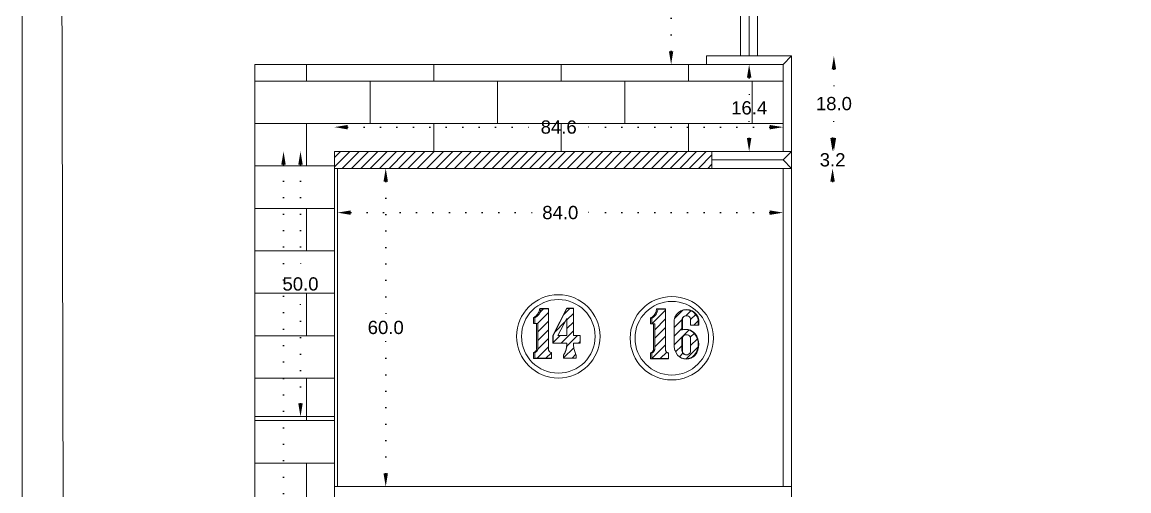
# Model space of a CAD drawing. Header units: inches. Extents: x 104 to 9740, y 936 to 6735.
# Drawn here: x 7866.4 to 8075.1, y 2115 to 2203.4 of the extents above; entities that cross this region are included whole.
import ezdxf

# ---------------------------------------------------------------- set-up
doc = ezdxf.new("R2010")
doc.units = ezdxf.units.IN
doc.header["$MEASUREMENT"] = 0
doc.linetypes.add('ACAD_ISO07W100', pattern=[3, 0, -3])
doc.styles.get("Standard").update_dxf_attribs({"font": 'arial.ttf'})
doc.dimstyles.new('Copy of Standard', dxfattribs={"dimtxt": 2.5, "dimasz": 2.5, "dimexe": 0.18, "dimexo": 0.0625, "dimgap": 0.09, "dimtad": 0, "dimtih": 1, "dimtoh": 1, "dimdec": 1, "dimzin": 0, "dimdsep": 46, "dimtxsty": 'Standard', "dimcen": 0.09, "dimse1": 1, "dimse2": 1, "dimadec": 0, "dimazin": 0, "dimtfac": 1, "dimtdec": 1, "dimtix": 1, "dimtofl": 0, "dimtmove": 0, "dimatfit": 3, "dimfxl": 1, "dimtolj": 1, "dimtzin": 0, "dimarcsym": 0})
pattern_1 = [(45, (7239.3628, 2714.2485), (-0.8148213, 0.8148213), [])]

# ---------------------------------------------------------------- blocks, each defined once
blk = doc.blocks.new('*D21')
at = {"color": 0, "linetype": 'ACAD_ISO07W100', "lineweight": -2, "transparency": 16777216}
for p, q in [((8003.46, 2192.92), (8003.46, 2188.59)), ((8003.46, 2181.52), (8003.46, 2185.86))]:
    blk.add_line(p, q, dxfattribs=at)
at = {"color": 0, "transparency": 16777216}
for points in [[(8003.04, 2192.92), (8003.88, 2192.92), (8003.46, 2195.42)], [(8003.04, 2181.52), (8003.88, 2181.52), (8003.46, 2179.02)]]:
    blk.add_solid(points, dxfattribs=at)
at = {"layer": 'Defpoints', "color": 0, "transparency": 16777216}
for p in [(8009.85, 2195.42), (8003.46, 2179.02), (8009.85, 2179.02)]:
    blk.add_point(p, dxfattribs=at)
at = {"color": 0, "lineweight": 20, "transparency": 16777216, "insert": (8003.46, 2187.22), "char_height": 2.5, "attachment_point": 5}
blk.add_mtext('\\A1;16.4', dxfattribs=at)
blk = doc.blocks.new('*D22')
at = {"color": 0, "linetype": 'ACAD_ISO07W100', "lineweight": -2, "transparency": 16777216}
for p, q in [((7988.75, 2277.22), (7988.75, 2238.94)), ((7988.75, 2197.92), (7988.75, 2236.21))]:
    blk.add_line(p, q, dxfattribs=at)
at = {"color": 0, "transparency": 16777216}
for points in [[(7988.33, 2277.22), (7989.16, 2277.22), (7988.75, 2279.72)], [(7988.33, 2197.92), (7989.16, 2197.92), (7988.75, 2195.42)]]:
    blk.add_solid(points, dxfattribs=at)
at = {"layer": 'Defpoints', "color": 0, "transparency": 16777216}
for p in [(8003.25, 2279.72), (7988.75, 2195.42), (8003.25, 2195.42)]:
    blk.add_point(p, dxfattribs=at)
at = {"color": 0, "lineweight": 20, "transparency": 16777216, "insert": (7988.75, 2237.57), "char_height": 2.5, "attachment_point": 5}
blk.add_mtext('\\A1;84.3', dxfattribs=at)
blk = doc.blocks.new('*D23')
at = {"color": 0, "linetype": 'ACAD_ISO07W100', "lineweight": -2, "transparency": 16777216}
for p, q in [((7927.75, 2183.6), (7964.21, 2183.6)), ((8007.35, 2183.6), (7970.89, 2183.6))]:
    blk.add_line(p, q, dxfattribs=at)
at = {"color": 0, "transparency": 16777216}
for points in [[(7927.75, 2184.01), (7927.75, 2183.18), (7925.25, 2183.6)], [(8007.35, 2184.01), (8007.35, 2183.18), (8009.85, 2183.6)]]:
    blk.add_solid(points, dxfattribs=at)
at = {"layer": 'Defpoints', "color": 0, "transparency": 16777216}
for p in [(8009.85, 2183.6), (7925.25, 2179.02), (8009.85, 2179.02)]:
    blk.add_point(p, dxfattribs=at)
at = {"color": 0, "lineweight": 20, "transparency": 16777216, "insert": (7967.55, 2183.6), "char_height": 2.5, "attachment_point": 5}
blk.add_mtext('\\A1;84.6', dxfattribs=at)
blk = doc.blocks.new('*D24')
at = {"color": 0, "linetype": 'ACAD_ISO07W100', "lineweight": -2, "transparency": 16777216}
for p, q in [((7915.67, 2176.52), (7915.67, 2080.99)), ((7915.67, 1982.72), (7915.67, 2078.26))]:
    blk.add_line(p, q, dxfattribs=at)
at = {"color": 0, "transparency": 16777216}
for points in [[(7915.25, 2176.52), (7916.09, 2176.52), (7915.67, 2179.02)], [(7915.25, 1982.72), (7916.09, 1982.72), (7915.67, 1980.22)]]:
    blk.add_solid(points, dxfattribs=at)
at = {"layer": 'Defpoints', "color": 0, "transparency": 16777216}
for p in [(7925.25, 2179.02), (7915.67, 1980.22), (7925.25, 1980.22)]:
    blk.add_point(p, dxfattribs=at)
at = {"color": 0, "lineweight": 20, "transparency": 16777216, "insert": (7915.67, 2079.62), "char_height": 2.5, "attachment_point": 5}
blk.add_mtext('\\A1;198.8', dxfattribs=at)
blk = doc.blocks.new('*D38')
at = {"color": 0, "linetype": 'ACAD_ISO07W100', "lineweight": -2, "transparency": 16777216}
for p, q in [((7918.87, 2176.52), (7918.87, 2155.39)), ((7918.87, 2131.52), (7918.87, 2152.66))]:
    blk.add_line(p, q, dxfattribs=at)
at = {"color": 0, "transparency": 16777216}
for points in [[(7918.45, 2176.52), (7919.29, 2176.52), (7918.87, 2179.02)], [(7918.45, 2131.52), (7919.29, 2131.52), (7918.87, 2129.02)]]:
    blk.add_solid(points, dxfattribs=at)
at = {"layer": 'Defpoints', "color": 0, "transparency": 16777216}
for p in [(7918.87, 2179.02), (7925.25, 2179.02), (7925.25, 2129.02)]:
    blk.add_point(p, dxfattribs=at)
at = {"color": 0, "lineweight": 20, "transparency": 16777216, "insert": (7918.87, 2154.02), "char_height": 2.5, "attachment_point": 5}
blk.add_mtext('\\A1;50.0', dxfattribs=at)
blk = doc.blocks.new('*D49')
at = {"color": 0, "linetype": 'ACAD_ISO07W100', "lineweight": -2, "transparency": 16777216}
for p, q in [((7934.94, 2173.32), (7934.94, 2147.19)), ((7934.94, 2118.32), (7934.94, 2144.46))]:
    blk.add_line(p, q, dxfattribs=at)
at = {"color": 0, "transparency": 16777216}
for points in [[(7934.52, 2173.32), (7935.36, 2173.32), (7934.94, 2175.82)], [(7934.52, 2118.32), (7935.36, 2118.32), (7934.94, 2115.82)]]:
    blk.add_solid(points, dxfattribs=at)
at = {"layer": 'Defpoints', "color": 0, "transparency": 16777216}
for p in [(8011.45, 2175.82), (7934.94, 2115.82), (8011.45, 2115.82)]:
    blk.add_point(p, dxfattribs=at)
at = {"color": 0, "lineweight": 20, "transparency": 16777216, "insert": (7934.94, 2145.82), "char_height": 2.5, "attachment_point": 5}
blk.add_mtext('\\A1;60.0', dxfattribs=at)
blk = doc.blocks.new('*D51')
at = {"color": 0, "linetype": 'ACAD_ISO07W100', "lineweight": -2, "transparency": 16777216}
for p, q in [((8019.19, 2181.52), (8019.19, 2184.02)), ((8019.19, 2173.32), (8019.19, 2170.82))]:
    blk.add_line(p, q, dxfattribs=at)
at = {"color": 0, "transparency": 16777216}
for points in [[(8018.77, 2181.52), (8019.61, 2181.52), (8019.19, 2179.02)], [(8018.77, 2173.32), (8019.61, 2173.32), (8019.19, 2175.82)]]:
    blk.add_solid(points, dxfattribs=at)
at = {"layer": 'Defpoints', "color": 0, "transparency": 16777216}
for p in [(8011.45, 2179.02), (8011.45, 2175.82), (8019.19, 2175.82)]:
    blk.add_point(p, dxfattribs=at)
at = {"color": 0, "lineweight": 20, "transparency": 16777216, "insert": (8019.19, 2177.42), "char_height": 2.5, "attachment_point": 5}
blk.add_mtext('\\A1;3.2', dxfattribs=at)
blk = doc.blocks.new('*D52')
at = {"color": 0, "linetype": 'ACAD_ISO07W100', "lineweight": -2, "transparency": 16777216}
for p, q in [((7928.35, 2167.48), (7964.51, 2167.48)), ((8007.35, 2167.48), (7971.18, 2167.48))]:
    blk.add_line(p, q, dxfattribs=at)
at = {"color": 0, "transparency": 16777216}
for points in [[(7928.35, 2167.9), (7928.35, 2167.06), (7925.85, 2167.48)], [(8007.35, 2167.9), (8007.35, 2167.06), (8009.85, 2167.48)]]:
    blk.add_solid(points, dxfattribs=at)
at = {"layer": 'Defpoints', "color": 0, "transparency": 16777216}
for p in [(7925.85, 2175.82), (8009.85, 2175.82), (8009.85, 2167.48)]:
    blk.add_point(p, dxfattribs=at)
at = {"color": 0, "lineweight": 20, "transparency": 16777216, "insert": (7967.85, 2167.48), "char_height": 2.5, "attachment_point": 5}
blk.add_mtext('\\A1;84.0', dxfattribs=at)
blk = doc.blocks.new('*D73')
at = {"color": 0, "linetype": 'ACAD_ISO07W100', "lineweight": -2, "transparency": 16777216}
for p, q in [((8019.44, 2194.52), (8019.44, 2189.39)), ((8019.44, 2181.52), (8019.44, 2186.66))]:
    blk.add_line(p, q, dxfattribs=at)
at = {"color": 0, "transparency": 16777216}
for points in [[(8019.02, 2194.52), (8019.85, 2194.52), (8019.44, 2197.02)], [(8019.02, 2181.52), (8019.85, 2181.52), (8019.44, 2179.02)]]:
    blk.add_solid(points, dxfattribs=at)
at = {"layer": 'Defpoints', "color": 0, "transparency": 16777216}
for p in [(8011.45, 2197.02), (8019.44, 2197.02), (8011.45, 2179.02)]:
    blk.add_point(p, dxfattribs=at)
at = {"color": 0, "lineweight": 20, "transparency": 16777216, "insert": (8019.44, 2188.02), "char_height": 2.5, "attachment_point": 5}
blk.add_mtext('\\A1;18.0', dxfattribs=at)

msp = doc.modelspace()

# ---------------------------------------------------------------- hatches: boundary and pattern name
at = {"lineweight": 20}
h = msp.add_hatch(dxfattribs=at)
h.set_pattern_fill('AR-BRSTD', color=256, scale=3)
h.paths.add_polyline_path([(8166.45, 2354.42), (8166.45, 2339.62), (8201.95, 2339.62), (8201.95, 2297.22), (8337.45, 2297.22), (8337.45, 2339.72), (8382.65, 2339.72), (8382.65, 2279.22), (8398.35, 2279.22), (8398.35, 2354.42)])
h.paths.add_polyline_path([(7995.45, 2354.42), (7995.45, 2279.72), (8009.85, 2279.72), (8009.85, 2339.62), (8166.45, 2339.62), (8166.45, 2354.42)])
h.paths.add_polyline_path([(7910.25, 2129.02), (7925.25, 2129.02), (7925.25, 2179.02), (8009.85, 2179.02), (8009.85, 2195.42), (7910.25, 2195.42)])
h.paths.add_polyline_path([(8118.95, 1865.62), (8118.95, 1886.32), (8093.95, 1886.32), (8093.95, 1980.22), (7925.25, 1980.22), (7925.25, 2129.02), (7910.25, 2129.02), (7910.25, 1865.62)])
h.paths.add_polyline_path([(8284.75, 1865.62), (8284.75, 1886.32), (8230.95, 1886.32), (8230.95, 1865.62)])
h.paths.add_polyline_path([(8153.95, 1886.32), (8153.95, 1865.62), (8185.95, 1865.62), (8185.95, 1886.32)])
h.paths.add_polyline_path([(8383.91, 2280.65), (8391.96, 2280.65), (8391.96, 2285.8), (8383.91, 2285.8)], flags=24)
h.paths.add_polyline_path([(8383.18, 2306.88), (8391.23, 2306.88), (8391.23, 2312.03), (8383.18, 2312.03)], flags=24)
h.paths.add_polyline_path([(8356.1, 2342.38), (8364.14, 2342.38), (8364.14, 2347.53), (8356.1, 2347.53)], flags=24)
h.paths.add_polyline_path([(8326.72, 2315.88), (8334.77, 2315.88), (8334.77, 2321.03), (8326.72, 2321.03)], flags=24)
h.paths.add_polyline_path([(8209.66, 2315.81), (8217.7, 2315.81), (8217.7, 2320.96), (8209.66, 2320.96)], flags=24)
h.paths.add_polyline_path([(8180.17, 2347.97), (8188.22, 2347.97), (8188.22, 2353.12), (8180.17, 2353.12)], flags=24)
h.paths.add_polyline_path([(8264.58, 2302.43), (8274.57, 2302.43), (8274.57, 2307.59), (8264.58, 2307.59)], flags=24)
h.paths.add_polyline_path([(8101.03, 2341.58), (8111.02, 2341.58), (8111.02, 2346.73), (8101.03, 2346.73)], flags=24)
h.paths.add_polyline_path([(8001.37, 2307.08), (8009.42, 2307.08), (8009.42, 2312.23), (8001.37, 2312.23)], flags=24)
h.paths.add_polyline_path([(7997.77, 2281.94), (8005.82, 2281.94), (8005.82, 2287.09), (7997.77, 2287.09)], flags=24)
h.paths.add_polyline_path([(7999.33, 2184.63), (8007.38, 2184.63), (8007.38, 2189.78), (7999.33, 2189.78)], flags=24)
h.paths.add_polyline_path([(7963.54, 2181), (7971.58, 2181), (7971.58, 2186.15), (7963.54, 2186.15)], flags=24)
h.paths.add_polyline_path([(7914.86, 2151.43), (7922.91, 2151.43), (7922.91, 2156.58), (7914.86, 2156.58)], flags=24)
h.paths.add_polyline_path([(7910.56, 2077.03), (7920.55, 2077.03), (7920.55, 2082.18), (7910.56, 2082.18)], flags=24)
h.paths.add_polyline_path([(8004.49, 1967.93), (8014.48, 1967.93), (8014.48, 1973.08), (8004.49, 1973.08)], flags=24)
h.paths.add_polyline_path([(8080.35, 1930.68), (8088.4, 1930.68), (8088.4, 1935.83), (8080.35, 1935.83)], flags=24)
h.paths.add_polyline_path([(8102.46, 1878.61), (8110.51, 1878.61), (8110.51, 1883.76), (8102.46, 1883.76)], flags=24)
h.paths.add_polyline_path([(8001.29, 1973.19), (8009.33, 1973.19), (8009.33, 1978.34), (8001.29, 1978.34)], flags=24)
h.paths.add_polyline_path([(8416.47, 2314.23), (8424.51, 2314.23), (8424.51, 2319.38), (8416.47, 2319.38)], flags=9)
h.paths.add_polyline_path([(7974.37, 2314.46), (7982.42, 2314.46), (7982.42, 2319.61), (7974.37, 2319.61)], flags=9)
h.paths.add_polyline_path([(8191.22, 2358.59), (8201.21, 2358.59), (8201.21, 2363.74), (8191.22, 2363.74)], flags=9)
h.paths.add_polyline_path([(7984.73, 2234.98), (7992.78, 2234.98), (7992.78, 2240.13), (7984.73, 2240.13)], flags=9)
h.paths.add_polyline_path([(8222.88, 1851.48), (8232.87, 1851.48), (8232.87, 1856.63), (8222.88, 1856.63)], flags=9)
h.paths.add_polyline_path([(8362.87, 1916.98), (8370.91, 1916.98), (8370.91, 1922.13), (8362.87, 1922.13)], flags=9)
h.paths.add_polyline_path([(8365.32, 1942.77), (8373.37, 1942.77), (8373.37, 1947.93), (8365.32, 1947.93)], flags=9)
h.paths.add_polyline_path([(8369.29, 1904.14), (8377.34, 1904.14), (8377.34, 1909.29), (8369.29, 1909.29)], flags=9)
h.paths.add_polyline_path([(8119.94, 1870.03), (8127.99, 1870.03), (8127.99, 1875.18), (8119.94, 1875.18)], flags=9)
h.paths.add_polyline_path([(8135.94, 1865.83), (8143.98, 1865.83), (8143.98, 1870.98), (8135.94, 1870.98)], flags=9)
h.paths.add_polyline_path([(8157.35, 1858.18), (8167.34, 1858.18), (8167.34, 1863.33), (8157.35, 1863.33)], flags=9)
h.paths.add_polyline_path([(8340.74, 1879.97), (8348.78, 1879.97), (8348.78, 1885.12), (8340.74, 1885.12)], flags=9)
h.paths.add_polyline_path([(8319.23, 1873.32), (8327.27, 1873.32), (8327.27, 1878.47), (8319.23, 1878.47)], flags=9)
h.paths.add_polyline_path([(8447.99, 1872.3), (8457.98, 1872.3), (8457.98, 1877.46), (8447.99, 1877.46)], flags=9)
h.paths.add_polyline_path([(8557.49, 1898.87), (8565.54, 1898.87), (8565.54, 1904.03), (8557.49, 1904.03)], flags=9)
h.paths.add_polyline_path([(8532.68, 1894.18), (8540.72, 1894.18), (8540.72, 1899.33), (8532.68, 1899.33)], flags=9)
h.paths.add_polyline_path([(8582.93, 1886.68), (8590.98, 1886.68), (8590.98, 1891.83), (8582.93, 1891.83)], flags=9)
h.paths.add_polyline_path([(8296.87, 1948.26), (8304.92, 1948.26), (8304.92, 1953.41), (8296.87, 1953.41)], flags=9)
h.paths.add_polyline_path([(8336.37, 1948.26), (8344.42, 1948.26), (8344.42, 1953.41), (8336.37, 1953.41)], flags=9)
h.paths.add_polyline_path([(8216.05, 1893.28), (8226.04, 1893.28), (8226.04, 1898.43), (8216.05, 1898.43)], flags=9)
h.paths.add_polyline_path([(8316.63, 1893.28), (8324.67, 1893.28), (8324.67, 1898.43), (8316.63, 1898.43)], flags=9)
h.paths.add_polyline_path([(8177.19, 1948.19), (8185.23, 1948.19), (8185.23, 1953.34), (8177.19, 1953.34)], flags=9)
h.paths.add_polyline_path([(8217.19, 1948.19), (8225.23, 1948.19), (8225.23, 1953.34), (8217.19, 1953.34)], flags=9)
h.paths.add_polyline_path([(8257.19, 1948.19), (8265.23, 1948.19), (8265.23, 1953.34), (8257.19, 1953.34)], flags=9)
h.paths.add_polyline_path([(8124.34, 1893.56), (8132.39, 1893.56), (8132.39, 1898.71), (8124.34, 1898.71)], flags=9)
h.paths.add_polyline_path([(8015.73, 1980.83), (8021.83, 1980.83), (8021.83, 1985.98), (8015.73, 1985.98)], flags=25)
h.paths.add_polyline_path([(7930.21, 2047.03), (7940.2, 2047.03), (7940.2, 2052.18), (7930.21, 2052.18)], flags=25)
h.paths.add_polyline_path([(7930.93, 2143.23), (7938.98, 2143.23), (7938.98, 2148.38), (7930.93, 2148.38)], flags=25)
h.paths.add_polyline_path([(7964.35, 2104.46), (7972.39, 2104.46), (7972.39, 2109.62), (7964.35, 2109.62)], flags=25)
h.paths.add_polyline_path([(8016.16, 2174.83), (8022.26, 2174.83), (8022.26, 2179.98), (8016.16, 2179.98)], flags=9)
h.paths.add_polyline_path([(7963.84, 2164.89), (7971.89, 2164.89), (7971.89, 2170.04), (7963.84, 2170.04)], flags=25)
h.paths.add_polyline_path([(8044.72, 1985.55), (8052.77, 1985.55), (8052.77, 1990.7), (8044.72, 1990.7)], flags=25)
h.paths.add_polyline_path([(8032.2, 2328.44), (8040.25, 2328.44), (8040.25, 2333.59), (8032.2, 2333.59)], flags=25)
h.paths.add_polyline_path([(8101.89, 2328.44), (8109.93, 2328.44), (8109.93, 2333.59), (8101.89, 2333.59)], flags=25)
h.paths.add_polyline_path([(8171.65, 2328.44), (8179.7, 2328.44), (8179.7, 2333.59), (8171.65, 2333.59)], flags=25)
h.paths.add_polyline_path([(8294.02, 2289.29), (8302.07, 2289.29), (8302.07, 2294.44), (8294.02, 2294.44)], flags=25)
h.paths.add_polyline_path([(8199.14, 2251.71), (8205.25, 2251.71), (8205.25, 2256.86), (8199.14, 2256.86)], flags=9)
h.paths.add_polyline_path([(8222.09, 2289.29), (8230.13, 2289.29), (8230.13, 2294.44), (8222.09, 2294.44)], flags=25)
h.paths.add_polyline_path([(8222.09, 2248.8), (8230.13, 2248.8), (8230.13, 2253.96), (8222.09, 2253.96)], flags=9)
h.paths.add_polyline_path([(8267.09, 2248.8), (8275.13, 2248.8), (8275.13, 2253.96), (8267.09, 2253.96)], flags=9)
h.paths.add_polyline_path([(8312.09, 2248.8), (8320.13, 2248.8), (8320.13, 2253.96), (8312.09, 2253.96)], flags=9)
h.paths.add_polyline_path([(8251.58, 2274.63), (8259.63, 2274.63), (8259.63, 2279.78), (8251.58, 2279.78)], flags=9)
h.paths.add_polyline_path([(8155.31, 2309.53), (8163.36, 2309.53), (8163.36, 2314.68), (8155.31, 2314.68)], flags=25)
h.paths.add_polyline_path([(8341.03, 2294.63), (8349.08, 2294.63), (8349.08, 2299.78), (8341.03, 2299.78)], flags=25)
h.paths.add_polyline_path([(8354.14, 2248.81), (8362.19, 2248.81), (8362.19, 2253.96), (8354.14, 2253.96)], flags=9)
h.paths.add_polyline_path([(8383.12, 2248.8), (8391.17, 2248.8), (8391.17, 2253.96), (8383.12, 2253.96)], flags=9)
h.paths.add_polyline_path([(8394.39, 2249.01), (8400.49, 2249.01), (8400.49, 2254.16), (8394.39, 2254.16)], flags=9)
h.paths.add_polyline_path([(8400.55, 2264.83), (8408.59, 2264.83), (8408.59, 2269.98), (8400.55, 2269.98)], flags=9)
h.paths.add_polyline_path([(8377.59, 2265.13), (8385.64, 2265.13), (8385.64, 2270.28), (8377.59, 2270.28)], flags=9)
h.paths.add_polyline_path([(8015.31, 2185.43), (8023.35, 2185.43), (8023.35, 2190.58), (8015.31, 2190.58)], flags=9)
h.paths.add_polyline_path([(8014.15, 2306.28), (8022.2, 2306.28), (8022.2, 2311.43), (8014.15, 2311.43)], flags=25)
h.paths.add_polyline_path([(8191.79, 2273.83), (8199.84, 2273.83), (8199.84, 2278.98), (8191.79, 2278.98)], flags=9)
h.paths.add_polyline_path([(8225.04, 2123.2), (8233.08, 2123.2), (8233.08, 2128.35), (8225.04, 2128.35)], flags=9)
h.paths.add_polyline_path([(8225.04, 2141.43), (8233.08, 2141.43), (8233.08, 2146.58), (8225.04, 2146.58)], flags=9)
h.paths.add_polyline_path([(8275.04, 2141.43), (8283.08, 2141.43), (8283.08, 2146.58), (8275.04, 2146.58)], flags=9)
h.paths.add_polyline_path([(8325.04, 2141.43), (8333.08, 2141.43), (8333.08, 2146.58), (8325.04, 2146.58)], flags=9)
h.paths.add_polyline_path([(8189.9, 2098.38), (8197.95, 2098.38), (8197.95, 2103.53), (8189.9, 2103.53)], flags=9)
h.paths.add_polyline_path([(8200.09, 2055.9), (8206.19, 2055.9), (8206.19, 2061.05), (8200.09, 2061.05)], flags=9)
h.paths.add_polyline_path([(8225.04, 2055.9), (8233.08, 2055.9), (8233.08, 2061.05), (8225.04, 2061.05)], flags=9)
h.paths.add_polyline_path([(8275.04, 2055.9), (8283.08, 2055.9), (8283.08, 2061.05), (8275.04, 2061.05)], flags=9)
h.paths.add_polyline_path([(8325.04, 2055.9), (8333.08, 2055.9), (8333.08, 2061.05), (8325.04, 2061.05)], flags=9)
h.paths.add_polyline_path([(8351.69, 2055.9), (8357.79, 2055.9), (8357.79, 2061.05), (8351.69, 2061.05)], flags=9)
h.paths.add_polyline_path([(8208.49, 2098.38), (8216.54, 2098.38), (8216.54, 2103.53), (8208.49, 2103.53)], flags=9)
h.paths.add_polyline_path([(8298.95, 2123.1), (8308.94, 2123.1), (8308.94, 2128.25), (8298.95, 2128.25)], flags=9)
h.paths.add_polyline_path([(8391.64, 2107.32), (8399.69, 2107.32), (8399.69, 2112.48), (8391.64, 2112.48)], flags=9)
h.paths.add_polyline_path([(8451.69, 2107.18), (8459.73, 2107.18), (8459.73, 2112.33), (8451.69, 2112.33)], flags=9)
h.paths.add_polyline_path([(8425.61, 2098.38), (8433.66, 2098.38), (8433.66, 2103.53), (8425.61, 2103.53)], flags=9)
h.paths.add_polyline_path([(8417.84, 1893.12), (8427.83, 1893.12), (8427.83, 1898.27), (8417.84, 1898.27)], flags=9)
h.paths.add_polyline_path([(8385.91, 1915.23), (8393.96, 1915.23), (8393.96, 1920.38), (8385.91, 1920.38)], flags=9)
h.paths.add_polyline_path([(8498.14, 1893.12), (8506.18, 1893.12), (8506.18, 1898.27), (8498.14, 1898.27)], flags=9)
h.paths.add_polyline_path([(8271.23, 1911.23), (8279.28, 1911.23), (8279.28, 1916.38), (8271.23, 1916.38)], flags=9)
h.paths.add_polyline_path([(8491.46, 2101.78), (8501.45, 2101.78), (8501.45, 2106.93), (8491.46, 2106.93)], flags=9)
h.paths.add_polyline_path([(8339.99, 2043.14), (8349.98, 2043.14), (8349.98, 2048.3), (8339.99, 2048.3)], flags=9)
h = msp.add_hatch(dxfattribs=at)
h.set_pattern_fill('ANSI31', color=256, scale=10)
h.set_pattern_definition([(45, (6465.0806, 0), (-0.8838835, 0.8838835), [])])
h.paths.add_polyline_path([(7996.45, 2179.02), (7925.25, 2179.02), (7925.25, 2175.82), (7996.45, 2175.82)])
h = msp.add_hatch(dxfattribs=at)
h.set_pattern_fill('ANSI31', color=256, scale=9.218651)
h.set_pattern_definition([(45, (7450.0737, 2690.7381), (-0.8148213, 0.8148213), [])])
h.paths.add_polyline_path([(7966.04, 2141.13), (7965.97, 2141.16), (7965.91, 2141.2), (7965.85, 2141.25), (7965.79, 2141.3), (7965.75, 2141.37), (7965.71, 2141.43), (7965.68, 2141.5), (7965.65, 2141.58), (7965.64, 2141.65), (7965.64, 2141.73), (7965.64, 2149.37), (7964.2, 2149.37), (7964.18, 2149.19), (7964.15, 2149.01), (7964.09, 2148.84), (7964.03, 2148.68), (7963.95, 2148.51), (7963.85, 2148.36), (7963.74, 2148.22), (7963.63, 2148.08), (7963.49, 2147.96), (7963.35, 2147.85), (7963.2, 2147.75), (7963.05, 2147.66), (7963.05, 2146.58), (7963.36, 2146.58), (7963.6, 2146.56), (7963.6, 2141.76), (7963.59, 2141.68), (7963.57, 2141.61), (7963.54, 2141.54), (7963.51, 2141.47), (7963.47, 2141.41), (7963.43, 2141.35), (7963.37, 2141.3), (7963.32, 2141.25), (7963.25, 2141.21), (7963.19, 2141.17), (7963.12, 2141.14), (7963.05, 2141.12), (7963.05, 2140.02), (7966.19, 2140.02), (7966.19, 2141.09), (7966.12, 2141.1)])
h = msp.add_hatch(dxfattribs=at)
h.set_pattern_fill('ANSI31', color=256, scale=9.218651)
h.set_pattern_definition([(45, (7450.0737, 2690.7381), (-0.8148213, 0.8148213), [])])
h.paths.add_polyline_path([(7970.32, 2149.42), (7969.1, 2149.42), (7966.49, 2144.33), (7966.49, 2142.9), (7969.1, 2142.9), (7969.1, 2142.69), (7969.1, 2142.51), (7969.08, 2142.33), (7969.06, 2142.15), (7969.03, 2141.97), (7968.99, 2141.79), (7968.94, 2141.61), (7968.89, 2141.44), (7968.82, 2141.27), (7968.75, 2141.1), (7968.67, 2140.93), (7968.58, 2140.78), (7968.48, 2140.62), (7968.48, 2140.07), (7970.87, 2140.07), (7970.87, 2140.58), (7970.79, 2140.76), (7970.71, 2140.94), (7970.63, 2141.13), (7970.57, 2141.32), (7970.51, 2141.51), (7970.46, 2141.7), (7970.42, 2141.89), (7970.38, 2142.09), (7970.35, 2142.29), (7970.33, 2142.49), (7970.32, 2142.69), (7970.32, 2142.9), (7971.57, 2142.9), (7971.57, 2144.33), (7970.32, 2144.33)])
h.paths.add_polyline_path([(7969.07, 2147.52), (7969.1, 2147.49), (7969.1, 2144.33), (7969.07, 2144.33), (7967.4, 2144.33)], flags=16)
h = msp.add_hatch(dxfattribs=at)
h.set_pattern_fill('ANSI31', color=256, scale=9.218651)
h.set_pattern_definition(pattern_1)
h.paths.add_polyline_path([(7988.09, 2141.05), (7988.02, 2141.08), (7987.96, 2141.12), (7987.9, 2141.17), (7987.84, 2141.23), (7987.8, 2141.29), (7987.76, 2141.36), (7987.73, 2141.43), (7987.7, 2141.5), (7987.69, 2141.58), (7987.69, 2141.65), (7987.69, 2149.29), (7986.25, 2149.29), (7986.23, 2149.11), (7986.19, 2148.94), (7986.14, 2148.77), (7986.08, 2148.6), (7986, 2148.44), (7985.9, 2148.29), (7985.79, 2148.14), (7985.67, 2148.01), (7985.54, 2147.88), (7985.4, 2147.77), (7985.25, 2147.67), (7985.1, 2147.59), (7985.1, 2146.5), (7985.41, 2146.5), (7985.65, 2146.49), (7985.65, 2141.68), (7985.64, 2141.61), (7985.62, 2141.54), (7985.59, 2141.47), (7985.56, 2141.4), (7985.52, 2141.33), (7985.47, 2141.28), (7985.42, 2141.22), (7985.37, 2141.17), (7985.3, 2141.13), (7985.24, 2141.1), (7985.17, 2141.07), (7985.1, 2141.05), (7985.1, 2139.95), (7988.24, 2139.95), (7988.24, 2141.01), (7988.17, 2141.03)])
h = msp.add_hatch(dxfattribs=at)
h.set_pattern_fill('ANSI31', color=256, scale=9.218651)
h.set_pattern_definition(pattern_1)
h.paths.add_polyline_path([(7993.15, 2144.65), (7993, 2144.81), (7992.84, 2144.96), (7992.66, 2145.09), (7992.47, 2145.2), (7992.28, 2145.29), (7992.07, 2145.36), (7991.86, 2145.42), (7991.64, 2145.45), (7991.43, 2145.46), (7991.28, 2145.45), (7991.08, 2145.42), (7990.87, 2145.36), (7990.78, 2145.35), (7990.78, 2147.24), (7990.81, 2147.44), (7990.89, 2147.63), (7991.01, 2147.79), (7991.17, 2147.91), (7991.36, 2147.99), (7991.45, 2148.02), (7991.65, 2148.05), (7991.86, 2148.02), (7992.04, 2147.94), (7992.21, 2147.82), (7992.33, 2147.66), (7992.41, 2147.47), (7992.43, 2147.27), (7992.43, 2146.29), (7993.86, 2146.29), (7993.86, 2147.24), (7993.7, 2147.76), (7993.43, 2148.23), (7993.05, 2148.62), (7992.6, 2148.92), (7992.09, 2149.1), (7991.56, 2149.16), (7991.55, 2149.16), (7991.01, 2149.1), (7990.55, 2148.94), (7990.13, 2148.66), (7989.75, 2148.26), (7989.47, 2147.79), (7989.31, 2147.27), (7989.31, 2142.72), (7989.31, 2142.53), (7989.33, 2142.34), (7989.35, 2142.14), (7989.38, 2141.95), (7989.41, 2141.76), (7989.46, 2141.57), (7989.5, 2141.46), (7989.68, 2141.02), (7989.95, 2140.63), (7990.3, 2140.31), (7990.64, 2140.11), (7991.06, 2139.97), (7991.52, 2139.92), (7991.99, 2139.97), (7992.43, 2140.12), (7992.83, 2140.36), (7992.96, 2140.47), (7993.15, 2140.66), (7993.45, 2141.11), (7993.68, 2141.6), (7993.82, 2142.12), (7993.86, 2142.66), (7993.82, 2143.2), (7993.68, 2143.72), (7993.45, 2144.21)])
h.paths.add_polyline_path([(7990.81, 2143.89), (7990.89, 2144.07), (7991.01, 2144.23), (7991.17, 2144.36), (7991.36, 2144.43), (7991.56, 2144.46), (7991.65, 2144.46), (7991.86, 2144.43), (7992.04, 2144.35), (7992.21, 2144.23), (7992.33, 2144.07), (7992.41, 2143.88), (7992.43, 2143.68), (7992.43, 2141.46), (7992.41, 2141.25), (7992.33, 2141.06), (7992.21, 2140.9), (7992.04, 2140.78), (7991.86, 2140.7), (7991.65, 2140.67), (7991.45, 2140.7), (7991.36, 2140.74), (7991.26, 2140.78), (7991.17, 2140.82), (7991.01, 2140.94), (7990.89, 2141.1), (7990.81, 2141.29), (7990.78, 2141.49), (7990.78, 2143.69)], flags=16)

# ---------------------------------------------------------------- linework, layer by layer
for p, q in [((8001.85, 2278.12), (8001.85, 2197.02)), ((8003.45, 2278.12), (8003.45, 2197.02)), ((8005.05, 2278.12), (8005.05, 2197.02)), ((7910.25, 1865.62), (7910.25, 2195.42)), ((8009.85, 2195.42), (7910.25, 2195.42)), ((8011.45, 2197.02), (7995.45, 2197.02)), ((7995.45, 2197.02), (7995.45, 2195.42)), ((8009.85, 2195.42), (8011.45, 2197.02)), ((8009.85, 2179.02), (8009.85, 2195.42)), ((8011.45, 2195.42), (8011.45, 2197.02)), ((8011.45, 2179.02), (8011.45, 2195.42)), ((7925.25, 1980.22), (7925.25, 2179.02)), ((7925.25, 2179.02), (8011.45, 2179.02)), ((7925.25, 2179.02), (7925.25, 2129.02)), ((8011.45, 2179.02), (7996.45, 2179.02)), ((8011.45, 2179.02), (7996.45, 2179.02)), ((7996.45, 2179.02), (7996.45, 2175.82)), ((8009.85, 2177.42), (8011.45, 2179.02)), ((8011.45, 2179.02), (8011.45, 1981.82)), ((8009.85, 2177.42), (7996.45, 2177.42)), ((8009.85, 2177.42), (8011.45, 2175.82)), ((7996.45, 2175.82), (7925.25, 2175.82)), ((7925.25, 2175.82), (7925.85, 2175.82)), ((7925.85, 2175.82), (7925.85, 2115.82)), ((7996.45, 2175.82), (8011.45, 2175.82)), ((8009.85, 2175.82), (8009.85, 2115.82)), ((7969.1, 2149.42), (7970.32, 2149.42)), ((7963.05, 2147.66), (7963.05, 2146.58)), ((7969.07, 2144.33), (7969.07, 2147.52)), ((7985.1, 2147.59), (7985.1, 2146.5)), ((7991.45, 2148.02), (7991.65, 2148.05)), ((7963.05, 2140.02), (7966.19, 2140.02)), ((7985.1, 2139.95), (7988.24, 2139.95)), ((7925.25, 2129.02), (7910.25, 2129.02)), ((7925.25, 2115.82), (8011.45, 2115.82))]:
    msp.add_line(p, q, dxfattribs=at)
for points in [[(7866.39, 1796.19), (8767.62, 1796.19), (8767.62, 2433.43), (7866.39, 2433.43)], [(7874.84, 1823.94), (8758.92, 1823.94), (8757.5, 2398.71), (7873.41, 2398.71)], [(7967.4, 2144.33), (7969.07, 2147.52), (7969.1, 2147.49), (7969.1, 2144.33), (7969.07, 2144.33)], [(7990.87, 2147.27), (7990.9, 2147.47), (7990.98, 2147.66), (7991.1, 2147.82), (7991.26, 2147.94), (7991.45, 2148.02), (7991.36, 2147.99), (7991.17, 2147.91), (7991.01, 2147.79), (7990.89, 2147.63), (7990.81, 2147.44), (7990.78, 2147.24)], [(7992.21, 2140.9), (7992.04, 2140.78), (7991.86, 2140.7), (7991.65, 2140.67), (7991.45, 2140.7), (7991.36, 2140.74), (7991.26, 2140.78), (7991.17, 2140.82), (7991.01, 2140.94), (7990.89, 2141.1), (7990.81, 2141.29), (7990.78, 2141.49), (7990.78, 2143.69), (7990.81, 2143.89), (7990.89, 2144.07), (7991.01, 2144.23), (7991.17, 2144.36), (7991.36, 2144.43), (7991.56, 2144.46), (7991.65, 2144.46), (7991.86, 2144.43), (7992.04, 2144.35), (7992.21, 2144.23), (7992.33, 2144.07), (7992.41, 2143.88), (7992.43, 2143.68), (7992.43, 2141.46), (7992.41, 2141.25), (7992.33, 2141.06)]]:
    msp.add_lwpolyline(points, close=True, dxfattribs=at)
for points in [[(7962.8, 2139.98), (7966.19, 2139.98), (7966.19, 2140.02), (7966.19, 2141.09), (7966.12, 2141.1), (7966.04, 2141.13), (7965.97, 2141.16), (7965.91, 2141.2), (7965.85, 2141.25), (7965.79, 2141.3), (7965.75, 2141.37), (7965.71, 2141.43), (7965.68, 2141.5), (7965.65, 2141.58), (7965.64, 2141.65), (7965.64, 2141.73), (7965.64, 2149.37), (7965.64, 2149.41), (7963.97, 2149.41), (7963.95, 2149.23), (7963.91, 2149.06), (7963.86, 2148.88), (7963.79, 2148.71), (7963.71, 2148.55), (7963.62, 2148.4), (7963.51, 2148.25), (7963.39, 2148.11), (7963.26, 2147.99), (7963.11, 2147.88), (7962.96, 2147.78), (7962.8, 2147.69), (7962.8, 2146.58), (7963.05, 2146.58), (7963.36, 2146.58), (7963.36, 2141.73), (7963.35, 2141.65), (7963.33, 2141.58), (7963.3, 2141.51), (7963.27, 2141.44), (7963.23, 2141.38), (7963.19, 2141.32), (7963.13, 2141.26), (7963.08, 2141.21), (7963.01, 2141.17), (7962.95, 2141.14), (7962.88, 2141.11), (7962.8, 2141.09), (7962.8, 2139.98), (7963.05, 2140.02), (7963.05, 2141.12), (7963.12, 2141.14), (7963.19, 2141.17), (7963.25, 2141.21), (7963.32, 2141.25), (7963.37, 2141.3), (7963.43, 2141.35), (7963.47, 2141.41), (7963.51, 2141.47), (7963.54, 2141.54), (7963.57, 2141.61), (7963.59, 2141.68), (7963.6, 2141.76), (7963.6, 2146.56), (7963.36, 2146.58)], [(7962.8, 2147.69), (7963.05, 2147.66), (7963.2, 2147.75), (7963.35, 2147.85), (7963.49, 2147.96), (7963.63, 2148.08), (7963.74, 2148.22), (7963.85, 2148.36), (7963.95, 2148.51), (7964.03, 2148.68), (7964.09, 2148.84), (7964.15, 2149.01), (7964.18, 2149.19), (7964.2, 2149.37)], [(7963.97, 2149.41), (7964.2, 2149.37), (7965.64, 2149.37)], [(7966.43, 2142.89), (7966.43, 2144.33), (7969.07, 2149.46)], [(7970.32, 2142.89), (7971.57, 2142.89), (7971.57, 2142.9), (7971.57, 2144.33), (7970.32, 2144.33), (7970.32, 2149.42), (7970.32, 2149.46), (7969.07, 2149.46), (7969.1, 2149.42), (7966.49, 2144.33), (7966.49, 2142.9)], [(7984.85, 2139.9), (7988.24, 2139.9), (7988.24, 2139.95), (7988.24, 2141.01), (7988.17, 2141.03), (7988.09, 2141.05), (7988.02, 2141.08), (7987.96, 2141.12), (7987.9, 2141.17), (7987.84, 2141.23), (7987.8, 2141.29), (7987.76, 2141.36), (7987.73, 2141.43), (7987.7, 2141.5), (7987.69, 2141.58), (7987.69, 2141.65), (7987.69, 2149.29), (7987.69, 2149.34), (7986.02, 2149.34), (7986, 2149.16), (7985.96, 2148.98), (7985.91, 2148.81), (7985.84, 2148.64), (7985.76, 2148.48), (7985.67, 2148.32), (7985.56, 2148.17), (7985.44, 2148.04), (7985.31, 2147.91), (7985.16, 2147.8), (7985.01, 2147.7), (7984.85, 2147.61), (7984.85, 2146.5), (7985.1, 2146.5), (7985.41, 2146.5), (7985.41, 2141.65), (7985.4, 2141.58), (7985.38, 2141.5), (7985.35, 2141.43), (7985.32, 2141.37), (7985.28, 2141.3), (7985.24, 2141.24), (7985.18, 2141.19), (7985.12, 2141.14), (7985.06, 2141.1), (7985, 2141.06), (7984.93, 2141.03), (7984.85, 2141.01), (7984.85, 2139.9), (7985.1, 2139.95), (7985.1, 2141.05), (7985.17, 2141.07), (7985.24, 2141.1), (7985.3, 2141.13), (7985.37, 2141.17), (7985.42, 2141.22), (7985.47, 2141.28), (7985.52, 2141.33), (7985.56, 2141.4), (7985.59, 2141.47), (7985.62, 2141.54), (7985.64, 2141.61), (7985.65, 2141.68), (7985.65, 2146.49), (7985.41, 2146.5)], [(7984.85, 2147.61), (7985.1, 2147.59), (7985.25, 2147.67), (7985.4, 2147.77), (7985.54, 2147.88), (7985.67, 2148.01), (7985.79, 2148.14), (7985.9, 2148.29), (7986, 2148.44), (7986.08, 2148.6), (7986.14, 2148.77), (7986.19, 2148.94), (7986.23, 2149.11), (7986.25, 2149.29)], [(7986.02, 2149.34), (7986.25, 2149.29), (7987.69, 2149.29)], [(7989.41, 2141.76), (7989.38, 2141.95), (7989.35, 2142.14), (7989.33, 2142.34), (7989.31, 2142.53), (7989.31, 2142.72), (7989.31, 2147.27), (7989.47, 2147.79), (7989.75, 2148.26), (7990.13, 2148.66), (7990.55, 2148.94), (7990.59, 2148.96), (7991.1, 2149.15), (7991.65, 2149.21), (7991.65, 2149.21), (7992.19, 2149.15), (7992.71, 2148.96), (7993.17, 2148.66)], [(7990.55, 2148.94), (7991.01, 2149.1), (7991.55, 2149.16), (7991.56, 2149.16), (7992.09, 2149.1), (7992.6, 2148.92), (7993.05, 2148.62), (7993.43, 2148.23), (7993.7, 2147.76), (7993.86, 2147.24), (7993.86, 2146.29)], [(7990.87, 2145.36), (7990.78, 2145.35), (7990.78, 2147.24)], [(7993.07, 2140.43), (7993.26, 2140.62), (7993.57, 2141.07), (7993.8, 2141.57), (7993.94, 2142.09), (7993.98, 2142.64), (7993.94, 2143.18), (7993.8, 2143.71), (7993.57, 2144.2), (7993.26, 2144.65), (7993.11, 2144.82), (7992.95, 2144.96), (7992.77, 2145.09), (7992.58, 2145.21), (7992.38, 2145.3), (7992.17, 2145.37), (7991.96, 2145.42), (7991.74, 2145.45), (7991.52, 2145.46), (7991.3, 2145.45), (7991.28, 2145.45), (7991.08, 2145.42), (7990.87, 2145.36), (7990.87, 2147.27)], [(7991.65, 2148.05), (7991.86, 2148.02), (7992.04, 2147.94), (7992.21, 2147.82), (7992.33, 2147.66), (7992.41, 2147.47), (7992.43, 2147.27), (7992.43, 2146.29), (7993.86, 2146.29), (7993.98, 2146.29), (7993.98, 2147.27), (7993.82, 2147.79), (7993.54, 2148.26), (7993.17, 2148.66)], [(7990.64, 2140.11), (7991.06, 2139.97), (7991.52, 2139.92), (7991.99, 2139.97), (7992.43, 2140.12), (7992.83, 2140.36), (7992.96, 2140.47), (7993.15, 2140.66), (7993.45, 2141.11), (7993.68, 2141.6), (7993.82, 2142.12), (7993.86, 2142.66), (7993.82, 2143.2), (7993.68, 2143.72), (7993.45, 2144.21), (7993.15, 2144.65), (7993, 2144.81), (7992.84, 2144.96), (7992.66, 2145.09), (7992.47, 2145.2), (7992.28, 2145.29), (7992.07, 2145.36), (7991.86, 2145.42), (7991.64, 2145.45), (7991.43, 2145.46), (7991.28, 2145.45)], [(7991.26, 2140.78), (7991.1, 2140.9), (7990.98, 2141.06), (7990.9, 2141.25), (7990.87, 2141.46), (7990.87, 2143.68), (7990.9, 2143.88), (7990.98, 2144.07), (7991.1, 2144.23), (7991.26, 2144.35), (7991.45, 2144.43), (7991.65, 2144.46)], [(7969.07, 2142.89), (7966.43, 2142.89), (7966.49, 2142.9), (7969.1, 2142.9)], [(7971.57, 2142.9), (7970.34, 2142.9), (7970.32, 2142.89), (7970.32, 2142.69), (7970.33, 2142.49), (7970.35, 2142.29), (7970.38, 2142.09), (7970.42, 2141.89), (7970.46, 2141.7), (7970.51, 2141.51), (7970.57, 2141.32), (7970.63, 2141.13), (7970.71, 2140.94), (7970.79, 2140.76), (7970.87, 2140.58), (7970.87, 2140.07), (7970.87, 2140.02), (7968.44, 2140.02), (7968.44, 2140.58), (7968.54, 2140.74), (7968.63, 2140.9), (7968.71, 2141.06), (7968.79, 2141.23), (7968.85, 2141.4), (7968.91, 2141.58), (7968.96, 2141.76), (7969, 2141.94), (7969.03, 2142.12), (7969.05, 2142.3), (7969.06, 2142.49), (7969.07, 2142.67)], [(7969.07, 2142.67), (7969.07, 2142.89), (7969.1, 2142.9), (7969.1, 2142.69), (7969.1, 2142.51), (7969.08, 2142.33), (7969.06, 2142.15), (7969.03, 2141.97), (7968.99, 2141.79), (7968.94, 2141.61), (7968.89, 2141.44), (7968.82, 2141.27), (7968.75, 2141.1), (7968.67, 2140.93), (7968.58, 2140.78), (7968.48, 2140.62), (7968.48, 2140.07)], [(7993.07, 2140.43), (7992.94, 2140.31), (7992.54, 2140.07), (7992.09, 2139.93), (7991.62, 2139.88), (7991.15, 2139.93), (7990.7, 2140.07), (7990.64, 2140.11), (7990.3, 2140.31), (7989.95, 2140.63), (7989.68, 2141.02), (7989.5, 2141.46), (7989.46, 2141.57), (7989.41, 2141.76)], [(7968.44, 2140.02), (7968.48, 2140.07), (7970.87, 2140.07)]]:
    msp.add_lwpolyline(points, dxfattribs=at)
for centre, radius in [((7967.48, 2144.15), 7.86), ((7988.88, 2143.8), 7.86), ((7967.48, 2144.15), 6.94), ((7988.88, 2143.8), 6.94)]:
    msp.add_circle(centre, radius, dxfattribs=at)

# ---------------------------------------------------------------- dimensions: what is measured, and where the dimension line sits
for base, p1, p2, picture, middle in [((7988.75, 2195.42), (8003.25, 2279.72), (8003.25, 2195.42), '*D22', (7988.75, 2237.57)), ((8003.46, 2179.02), (8009.85, 2195.42), (8009.85, 2179.02), '*D21', (8003.46, 2187.22)), ((8019.19, 2175.82), (8011.45, 2179.02), (8011.45, 2175.82), '*D51', (8019.19, 2177.42)), ((7915.67, 1980.22), (7925.25, 2179.02), (7925.25, 1980.22), '*D24', (7915.67, 2079.62)), ((7934.94, 2115.82), (8011.45, 2175.82), (8011.45, 2115.82), '*D49', (7934.94, 2145.82))]:
    dim = msp.add_linear_dim(base=base, p1=p1, p2=p2, angle=90, dimstyle='Copy of Standard', dxfattribs=at)
    dim.commit()
    dim.dimension.update_dxf_attribs({"geometry": picture, "text_midpoint": middle, "dimtype": 160})
for base, p1, p2, picture, middle in [((8019.44, 2197.02), (8011.45, 2179.02), (8011.45, 2197.02), '*D73', (8019.44, 2188.02)), ((7918.87, 2179.02), (7925.25, 2129.02), (7925.25, 2179.02), '*D38', (7918.87, 2154.02))]:
    dim = msp.add_linear_dim(base=base, p1=p1, p2=p2, angle=90, dimstyle='Copy of Standard', dxfattribs=at)
    dim.commit()
    dim.dimension.update_dxf_attribs({"geometry": picture, "text_midpoint": middle})
dim = msp.add_linear_dim(base=(8009.85, 2183.6), p1=(7925.25, 2179.02), p2=(8009.85, 2179.02), dimstyle='Copy of Standard', dxfattribs=at)
dim.commit()
dim.dimension.update_dxf_attribs({"geometry": '*D23', "text_midpoint": (7967.55, 2183.6), "dimtype": 160})
dim = msp.add_linear_dim(base=(8009.85, 2167.48), p1=(7925.85, 2175.82), p2=(8009.85, 2175.82), dimstyle='Copy of Standard', dxfattribs=at)
dim.commit()
dim.dimension.update_dxf_attribs({"geometry": '*D52', "text_midpoint": (7967.85, 2167.48)})

doc.saveas('drawing.dxf')
